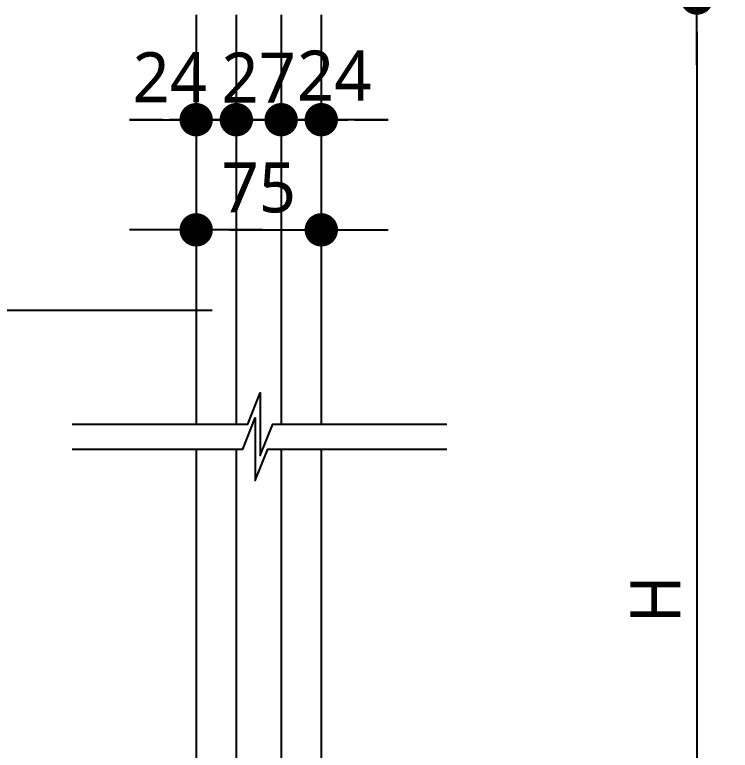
# Model space of a CAD drawing. Extents: x 930 to 96951, y 420 to 531574.
# Drawn here: x 8819 to 9677, y 7983 to 8864 of the extents above; entities that cross this region are included whole.
import ezdxf

# ---------------------------------------------------------------- set-up
doc = ezdxf.new("R2010")
doc.units = 0
doc.header["$LTSCALE"] = 200
doc.header["$MEASUREMENT"] = 0
doc.header["$PDMODE"] = 3
doc.header["$PDSIZE"] = -1
doc.layers.get('0').update_dxf_attribs({"linetype": 'CONTINUOUS'})
doc.layers.get('Defpoints').update_dxf_attribs({"color": 137, "linetype": 'CONTINUOUS'})
for name, color, linetype in [('9', 9, 'CONTINUOUS'), ('A-dims', 7, 'CONTINUOUS'), ('DIM', 7, 'CONTINUOUS'), ('SYM-LEAD', 6, 'CONTINUOUS')]:
    doc.layers.add(name, color=color, linetype=linetype)
doc.styles.add('맑은고딕', font='malgun.ttf')
doc.dimstyles.new('GAUN-40-0.5', dxfattribs={"dimscale": 40, "dimtxt": 1.5, "dimasz": 1, "dimexe": 1, "dimexo": 1, "dimgap": 0.5, "dimtad": 1, "dimdec": 0, "dimlfac": 0.5, "dimzin": 1, "dimdsep": 46, "dimlunit": 6, "dimtxsty": '맑은고딕', "dimblk": 'CJDOT', "dimcen": 0.09, "dimdle": 1, "dimclrd": 256, "dimclre": 256, "dimclrt": 3, "dimadec": 0, "dimazin": 0, "dimtfac": 1, "dimtdec": 0, "dimtix": 1, "dimtmove": 2, "dimatfit": 3, "dimfxl": 1, "dimtolj": 1, "dimtzin": 1, "dimarcsym": 0})

# ---------------------------------------------------------------- blocks, each defined once
blk = doc.blocks.new('CJDOT')
blk.add_line((-2, 0), (2, 0))
at = {"const_width": 0.5}
blk.add_lwpolyline([(-0.25, 0, 1), (0.25, 0, 1)], format="xyb", close=True, dxfattribs=at)
blk = doc.blocks.new('*D28')
at = {"layer": 'A-dims', "lineweight": -2, "transparency": 16777216}
for p, q in [((9489.23, 8884.15), (9677.34, 8884.15)), ((9637.34, 8844.15), (9637.34, 7482.82)), ((9516.97, 7442.82), (9677.34, 7442.82))]:
    blk.add_line(p, q, dxfattribs=at)
at = {"layer": 'Defpoints', "color": 0, "transparency": 16777216}
for p in [(9449.23, 8884.15), (9476.97, 7442.82), (9637.34, 7442.82)]:
    blk.add_point(p, dxfattribs=at)
at = {"layer": 'A-dims', "lineweight": -2, "transparency": 16777216, "xscale": 40, "yscale": 40, "zscale": 40}
for p, rotation in [((9637.34, 8884.15), 90), ((9637.34, 7442.82), 270)]:
    blk.add_blockref('CJDOT', p, dxfattribs=dict(at, rotation=rotation))
at = {"layer": 'A-dims', "color": 3, "transparency": 16777216, "insert": (9587.34, 8163.49), "char_height": 60, "attachment_point": 5, "rotation": 90, "style": '맑은고딕'}
blk.add_mtext('\\A1;H', dxfattribs=at)
blk = doc.blocks.new('*D32')
at = {"layer": 'A-dims', "lineweight": -2, "transparency": 16777216}
for p, q in [((9036.99, 8757.8), (9036.99, 8698.33)), ((9085.11, 8755.58), (9085.11, 8698.33)), ((8996.99, 8738.33), (8956.99, 8738.33)), ((9036.99, 8738.33), (9085.11, 8738.33)), ((9125.11, 8738.33), (9165.11, 8738.33))]:
    blk.add_line(p, q, dxfattribs=at)
at = {"layer": 'Defpoints', "color": 0, "transparency": 16777216}
for p in [(9036.99, 8797.8), (9085.11, 8795.58), (9085.11, 8738.33)]:
    blk.add_point(p, dxfattribs=at)
at = {"layer": 'A-dims', "lineweight": -2, "transparency": 16777216, "xscale": 40, "yscale": 40, "zscale": 40}
blk.add_blockref('CJDOT', (9036.99, 8738.33), dxfattribs=at)
at = {"layer": 'A-dims', "lineweight": -2, "transparency": 16777216, "xscale": 40, "yscale": 40, "zscale": 40, "rotation": 180}
blk.add_blockref('CJDOT', (9085.11, 8738.33), dxfattribs=at)
at = {"layer": 'A-dims', "color": 3, "transparency": 16777216, "insert": (9005.38, 8789.21), "char_height": 60, "attachment_point": 5, "style": '맑은고딕'}
blk.add_mtext('\\A1;24', dxfattribs=at)
blk = doc.blocks.new('*D33')
at = {"layer": 'A-dims', "lineweight": -2, "transparency": 16777216}
for p, q in [((9036.99, 8757.8), (9036.99, 8566.28)), ((9186.99, 8755.56), (9186.99, 8566.28)), ((9076.99, 8606.28), (9146.99, 8606.28))]:
    blk.add_line(p, q, dxfattribs=at)
at = {"layer": 'Defpoints', "color": 0, "transparency": 16777216}
for p in [(9036.99, 8797.8), (9186.99, 8795.56), (9186.99, 8606.28)]:
    blk.add_point(p, dxfattribs=at)
at = {"layer": 'A-dims', "lineweight": -2, "transparency": 16777216, "xscale": 40, "yscale": 40, "zscale": 40, "rotation": 180}
blk.add_blockref('CJDOT', (9036.99, 8606.28), dxfattribs=at)
at = {"layer": 'A-dims', "lineweight": -2, "transparency": 16777216, "xscale": 40, "yscale": 40, "zscale": 40}
blk.add_blockref('CJDOT', (9186.99, 8606.28), dxfattribs=at)
at = {"layer": 'A-dims', "color": 3, "transparency": 16777216, "insert": (9111.99, 8656.79), "char_height": 60, "attachment_point": 5, "style": '맑은고딕'}
blk.add_mtext('\\A1;75', dxfattribs=at)
blk = doc.blocks.new('*D34')
at = {"layer": 'A-dims', "lineweight": -2, "transparency": 16777216}
for p, q in [((9138.87, 8755.58), (9138.87, 8698.33)), ((9186.99, 8757.8), (9186.99, 8698.33)), ((9098.87, 8738.33), (9058.87, 8738.33)), ((9186.99, 8738.33), (9138.87, 8738.33)), ((9226.99, 8738.33), (9266.99, 8738.33))]:
    blk.add_line(p, q, dxfattribs=at)
at = {"layer": 'Defpoints', "color": 0, "transparency": 16777216}
for p in [(9138.87, 8795.58), (9186.99, 8797.8), (9138.87, 8738.33)]:
    blk.add_point(p, dxfattribs=at)
at = {"layer": 'A-dims', "lineweight": -2, "transparency": 16777216, "xscale": 40, "yscale": 40, "zscale": 40}
blk.add_blockref('CJDOT', (9138.87, 8738.33), dxfattribs=at)
at = {"layer": 'A-dims', "lineweight": -2, "transparency": 16777216, "xscale": 40, "yscale": 40, "zscale": 40, "rotation": 180}
blk.add_blockref('CJDOT', (9186.99, 8738.33), dxfattribs=at)
at = {"layer": 'A-dims', "color": 3, "transparency": 16777216, "insert": (9202.46, 8791.25), "char_height": 60, "attachment_point": 5, "style": '맑은고딕'}
blk.add_mtext('\\A1;24', dxfattribs=at)
blk = doc.blocks.new('*D35')
at = {"layer": 'A-dims', "lineweight": -2, "transparency": 16777216}
for p, q in [((9085.11, 8755.58), (9085.11, 8698.33)), ((9138.87, 8757.8), (9138.87, 8698.33)), ((9045.11, 8738.33), (9005.11, 8738.33)), ((9138.87, 8738.33), (9085.11, 8738.33)), ((9178.87, 8738.33), (9218.87, 8738.33))]:
    blk.add_line(p, q, dxfattribs=at)
at = {"layer": 'Defpoints', "color": 0, "transparency": 16777216}
for p in [(9085.11, 8795.58), (9138.87, 8797.8), (9085.11, 8738.33)]:
    blk.add_point(p, dxfattribs=at)
at = {"layer": 'A-dims', "lineweight": -2, "transparency": 16777216, "xscale": 40, "yscale": 40, "zscale": 40}
blk.add_blockref('CJDOT', (9085.11, 8738.33), dxfattribs=at)
at = {"layer": 'A-dims', "lineweight": -2, "transparency": 16777216, "xscale": 40, "yscale": 40, "zscale": 40, "rotation": 180}
blk.add_blockref('CJDOT', (9138.87, 8738.33), dxfattribs=at)
at = {"layer": 'A-dims', "color": 3, "transparency": 16777216, "insert": (9111.99, 8788.82), "char_height": 60, "attachment_point": 5, "style": '맑은고딕'}
blk.add_mtext('\\A1;27', dxfattribs=at)
blk = doc.blocks.new('*D36')
at = {"layer": 'A-dims', "lineweight": -2, "transparency": 16777216}
for p, q in [((8861.29, 9843.15), (8700.09, 9843.15)), ((8740.09, 9803.15), (8740.09, 8943.15)), ((8861.29, 8903.15), (8700.09, 8903.15))]:
    blk.add_line(p, q, dxfattribs=at)
at = {"layer": 'Defpoints', "color": 0, "transparency": 16777216}
for p in [(8901.29, 9843.15), (8740.09, 8903.15), (8901.29, 8903.15)]:
    blk.add_point(p, dxfattribs=at)
at = {"layer": 'A-dims', "lineweight": -2, "transparency": 16777216, "xscale": 40, "yscale": 40, "zscale": 40}
for p, rotation in [((8740.09, 9843.15), 90), ((8740.09, 8903.15), 270)]:
    blk.add_blockref('CJDOT', p, dxfattribs=dict(at, rotation=rotation))
at = {"layer": 'A-dims', "color": 3, "transparency": 16777216, "insert": (8689.1, 9373.15), "char_height": 60, "attachment_point": 5, "rotation": 90, "style": '맑은고딕'}
blk.add_mtext('\\A1;470', dxfattribs=at)

msp = doc.modelspace()

# ---------------------------------------------------------------- linework, layer by layer
at = {"layer": '9', "elevation": 0}
for points in [[(8888.4, 8373.33), (9098.81, 8373.33), (9113.81, 8410.83), (9113.81, 8335.83), (9128.81, 8373.33), (9337.48, 8373.33)], [(8888.4, 8343.33), (9092.81, 8343.33), (9107.81, 8380.83), (9107.81, 8305.83), (9122.81, 8343.33), (9337.48, 8343.33)]]:
    msp.add_lwpolyline(points, dxfattribs=at)
at = {"layer": 'DIM'}
for p, q in [((9036.99, 8864.15, 0), (9036.99, 8373.33, 0)), ((9085.11, 8864.15, 0), (9085.11, 8373.33, 0)), ((9138.87, 8864.15, 0), (9138.87, 8373.33, 0)), ((9186.99, 8864.15, 0), (9186.99, 8373.33, 0)), ((9036.99, 8343.33, 0), (9036.99, 7442.82, 0)), ((9085.11, 8343.33, 0), (9085.11, 7442.82, 0)), ((9138.87, 8343.33, 0), (9138.87, 7442.82, 0)), ((9186.99, 8343.33, 0), (9186.99, 7442.82, 0))]:
    msp.add_line(p, q, dxfattribs=at)
at = {"layer": 'SYM-LEAD', "elevation": 0}
msp.add_lwpolyline([(9056.12, 8509.57, 0, 16, 0), (9002.26, 8509.57, 0, 0, 0), (8811.79, 8509.57, 0, 0, 0), (8811.79, 8509.57, 0, 0, 0)], format="xyseb", dxfattribs=at)
msp.add_lwpolyline([(9056.12, 8509.57), (8802.45, 8509.57)], dxfattribs=at)

# ---------------------------------------------------------------- dimensions: what is measured, and where the dimension line sits
at = {"layer": 'A-dims'}
for base, p1, p2, angle, picture, middle in [((8740.09, 8903.15, 0), (8901.29, 9843.15, 0), (8901.29, 8903.15, 0), 90, '*D36', (8689.1, 9373.15, 0)), ((9085.11, 8738.33, 0), (9138.87, 8797.8, 0), (9085.11, 8795.58, 0), 180, '*D35', (9111.99, 8788.82, 0))]:
    dim = msp.add_linear_dim(base=base, p1=p1, p2=p2, angle=angle, dimstyle='GAUN-40-0.5', dxfattribs=at)
    dim.commit()
    dim.dimension.update_dxf_attribs({"geometry": picture, "text_midpoint": middle})
dim = msp.add_linear_dim(base=(9637.34, 7442.82, 0), p1=(9449.23, 8884.15, 0), p2=(9476.97, 7442.82, 0), angle=270, text='H', dimstyle='GAUN-40-0.5', dxfattribs=at)
dim.commit()
dim.dimension.update_dxf_attribs({"geometry": '*D28', "text_midpoint": (9587.34, 8163.49, 0)})
dim = msp.add_linear_dim(base=(9085.11, 8738.33, 0), p1=(9036.99, 8797.8, 0), p2=(9085.11, 8795.58, 0), dimstyle='GAUN-40-0.5', dxfattribs=at)
dim.commit()
dim.dimension.update_dxf_attribs({"geometry": '*D32', "text_midpoint": (9005.38, 8789.21, 0), "dimtype": 160})
dim = msp.add_linear_dim(base=(9138.87, 8738.33, 0), p1=(9186.99, 8797.8, 0), p2=(9138.87, 8795.58, 0), angle=180, dimstyle='GAUN-40-0.5', dxfattribs=at)
dim.commit()
dim.dimension.update_dxf_attribs({"geometry": '*D34', "text_midpoint": (9202.46, 8791.25, 0), "dimtype": 160})
dim = msp.add_linear_dim(base=(9186.99, 8606.28, 0), p1=(9036.99, 8797.8, 0), p2=(9186.99, 8795.56, 0), dimstyle='GAUN-40-0.5', dxfattribs=at)
dim.commit()
dim.dimension.update_dxf_attribs({"geometry": '*D33', "text_midpoint": (9111.99, 8656.79, 0)})

doc.saveas('drawing.dxf')
